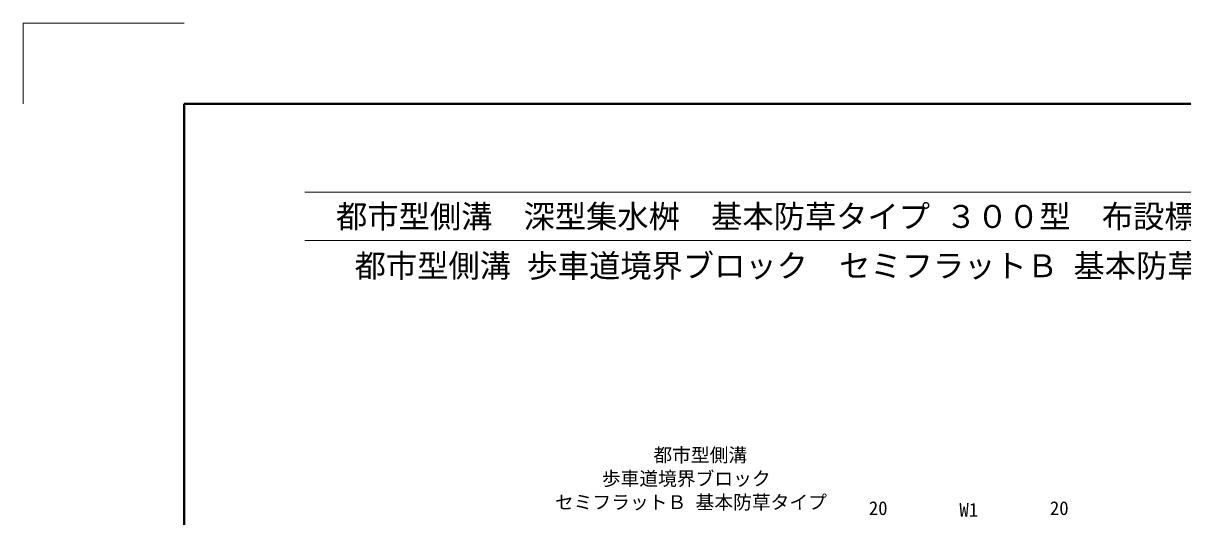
# Model space of a CAD drawing. Units: millimetres at full size; details may follow other scales. Extents: x 77586 to 117720, y -503 to 5664.
# Drawn here: x 92146 to 95028, y 4211 to 5437 of the extents above; entities that cross this region are included whole.
import ezdxf
from ezdxf.enums import TextEntityAlignment as Align

# ---------------------------------------------------------------- set-up
doc = ezdxf.new("R2010")
doc.units = ezdxf.units.MM
doc.header["$LTSCALE"] = 40
for name, color, linetype, lineweight in [('Defpoints_3', 8, 'Continuous', 0), ('図枠', 7, 'Continuous', 5), ('寸法線', 7, 'Continuous', 9), ('引出線', 4, 'Continuous', 9)]:
    doc.layers.add(name, color=color, linetype=linetype, lineweight=lineweight)
doc.styles.add('ＭＳ ゴシック', font='')
doc.styles.get('ＭＳ ゴシック').set_extended_font_data('MS Gothic')

msp = doc.modelspace()

# ---------------------------------------------------------------- linework, layer by layer
at = {"layer": 'Defpoints_3', "color": 7, "lineweight": 13}
for p, q in [((92146.33, 5436.79), (92546.33, 5436.79)), ((92146.33, 5236.79), (92146.33, 5436.79))]:
    msp.add_line(p, q, dxfattribs=at)
at = {"layer": '図枠', "lineweight": 40}
for p, q in [((92546.33, -303.21), (92546.33, 5236.79)), ((92546.33, 5236.79), (100346.33, 5236.79))]:
    msp.add_line(p, q, dxfattribs=at)
at = {"layer": '図枠', "lineweight": 13}
for p, q in [((92846.33, 5016.79), (100046.33, 5016.79)), ((92846.33, 4896.79), (100046.33, 4896.79))]:
    msp.add_line(p, q, dxfattribs=at)

# ---------------------------------------------------------------- texts
at = {"layer": '図枠', "style": 'ＭＳ ゴシック'}
msp.add_text('\u3000都市型側溝  深型集水桝\u3000基本防草タイプ ３００型\u3000布設標準構造図', height=56.96, dxfattribs=at).set_placement((92846.33, 4956.79), align=Align.MIDDLE_LEFT)
msp.add_text('都市型側溝 歩車道境界ブロック\u3000セミフラットＢ 基本防草タイプ', height=56.96, dxfattribs=at).set_placement((94135.38, 4834.29), align=Align.MIDDLE_CENTER)
at = {"layer": '寸法線', "style": 'ＭＳ ゴシック'}
for s, p in [('20', (94271.33, 4232.23)), ('W1', (94496.33, 4228.23)), ('20', (94721.33, 4232.23))]:
    msp.add_text(s, height=34.18, dxfattribs=at).set_placement(p, align=Align.MIDDLE_CENTER)
at = {"layer": '引出線', "style": 'ＭＳ ゴシック'}
for s, p in [('都市型側溝', (93712.61, 4336.76)), ('歩車道境界ブロック   ', (93584.4, 4278.26)), ('セミフラットＢ 基本防草タイプ  ', (93467.85, 4219.76))]:
    msp.add_text(s, height=34.18, dxfattribs=at).set_placement(p, align=Align.BOTTOM_LEFT)

doc.saveas('drawing.dxf')
